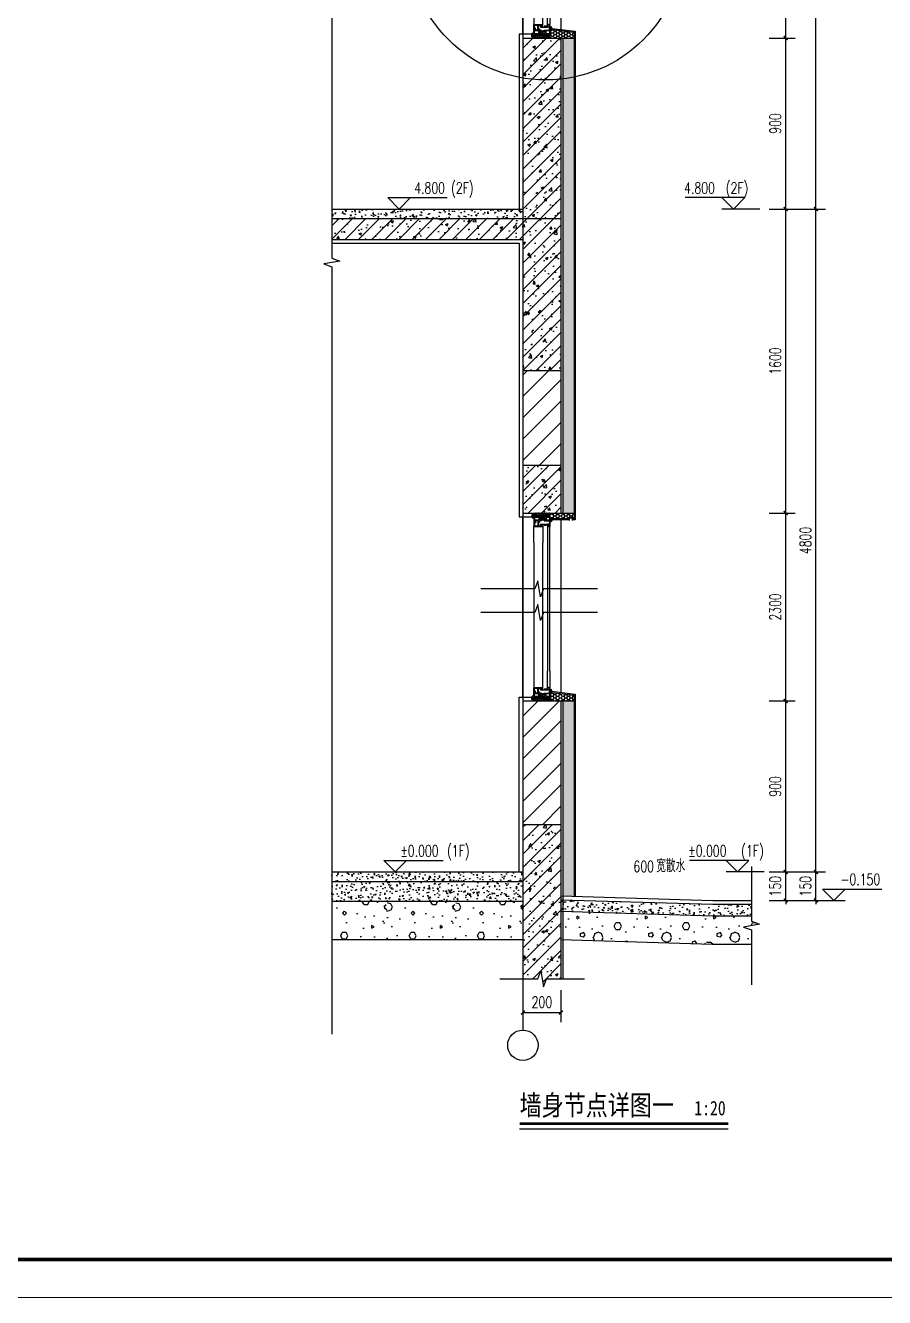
# Model space of a CAD drawing. Extents: x 409931 to 937299, y -508824 to 132289.
# Drawn here: x 624833 to 636140, y -204324 to -187584 of the extents above; entities that cross this region are included whole.
import ezdxf

# ---------------------------------------------------------------- set-up
doc = ezdxf.new("R2010")
doc.units = 0
doc.header["$LTSCALE"] = 1500
doc.header["$MEASUREMENT"] = 0
doc.layers.get('Defpoints').update_dxf_attribs({"color": 252})
for name, color, linetype in [('AXIS', 3, 'Continuous'), ('DIM_ELEV', 3, 'Continuous'), ('DIM_IDEN', 3, 'Continuous'), ('DIM_SYMB', 3, 'Continuous'), ('DOTE', 1, 'Continuous'), ('PUB_DIM', 3, 'Continuous'), ('PUB_HATCH', 8, 'Continuous'), ('PUB_TEXT', 7, 'Continuous'), ('WALL', 7, 'Continuous'), ('WINDOW', 4, 'Continuous'), ('详图', 122, 'Continuous')]:
    doc.layers.add(name, color=color, linetype=linetype)
doc.layers.add('TK', color=151, linetype='Continuous', lineweight=13)
doc.styles.add('_TCH_DIM', font='SIMPLEX', dxfattribs={"bigfont": 'GBCBIG'})
doc.styles.add('_TCH_DIM_T3', font='SIMPLEX', dxfattribs={"width": 0.705882, "bigfont": 'GBCBIG'})
doc.styles.add('仿宋体', font='', dxfattribs={"width": 0.8})
doc.styles.get('仿宋体').set_extended_font_data('SimSun')
doc.dimstyles.new('_TCH_ARCH&&20', dxfattribs={"dimtxt": 59.5, "dimasz": 20, "dimexe": 50, "dimexo": 60, "dimgap": 25.25, "dimtad": 1, "dimdec": 0, "dimzin": 0, "dimdsep": 46, "dimtxsty": '_TCH_DIM_T3', "dimblk": 'ARCHTICK', "dimcen": 0.09, "dimclrt": 7, "dimazin": 2, "dimtfac": 1, "dimtdec": 0, "dimtix": 1, "dimtmove": 2, "dimatfit": 3, "dimfxl": 0, "dimtolj": 1, "dimtzin": 0, "dimarcsym": 0})
pattern_1 = [(45, (-631779.5, 253486.5), (-35.355339, 35.355339), []), (50, (-631779.5, 253486.5), (143.452037, -12.550427), [15, -165]), (355, (-631779.5, 253486.5), (-27.750267, 150.438427), [12, -132]), (100.4514, (-631767.55, 253485.45), (115.701876, 137.887908), [12.748038, -140.228422]), (46.1842, (-631779.5, 253526.5), (213.44821, -33.103803), [22.5, -247.5]), (96.6356, (-631761.71, 253523.74), (186.93254, 194.823574), [19.12206, -210.3426]), (351.1842, (-631779.5, 253526.5), (186.93239, 194.82372), [18, -198]), (21, (-631759.5, 253516.5), (119.38141, -80.523778), [15, -165]), (326, (-631759.5, 253516.5), (48.663066, 145.03001), [12, -132]), (71.4514, (-631749.55, 253509.79), (168.044526, 64.5061), [12.748038, -140.228422]), (37.5, (-631779.5, 253486.5), (2.431971, 66.5787708), [0, -130.4, 0, -134, 0, -132.5]), (7.5, (-631779.5, 253486.5), (52.6139075, 78.8823424), [0, -76.4, 0, -127.4, 0, -50.5]), (327.5, (-631824.1, 253486.5), (106.7644872, -4.5109743), [0, -50, 0, -156, 0, -207]), (317.5, (-631844.1, 253486.5), (116.637234, 20.020996), [0, -65, 0, -103.6, 0, -147])]
pattern_2 = [(45, (-631779.5, 253486.5), (-56.126601, 56.126601), [])]
pattern_3 = [(50, (-631779.5, 253486.5), (71.7260183, -6.2752135), [7.5, -82.5]), (355, (-631779.5, 253486.5), (-13.875133, 75.219213), [6, -66]), (100.4514, (-631773.52, 253485.98), (57.850938, 68.943954), [6.374019, -70.114211]), (46.1842, (-631779.5, 253506.5), (106.724105, -16.551901), [11.25, -123.75]), (96.6356, (-631770.61, 253505.12), (93.46627, 97.411787), [9.561029, -105.1713]), (351.1842, (-631779.5, 253506.5), (93.466195, 97.41186), [9, -99]), (21, (-631769.5, 253501.5), (59.690705, -40.261889), [7.5, -82.5]), (326, (-631769.5, 253501.5), (24.331533, 72.5150045), [6, -66]), (71.4514, (-631764.526, 253498.145), (84.022263, 32.25305), [6.374019, -70.114211]), (37.5, (-631779.5, 253486.5), (1.2159855, 33.2893854), [0, -65.2, 0, -67, 0, -66.25]), (7.5, (-631779.5, 253486.5), (26.3069537, 39.4411712), [0, -38.2, 0, -63.7, 0, -25.25]), (327.5, (-631801.8, 253486.5), (53.3822436, -2.2554872), [0, -25, 0, -78, 0, -103.5]), (317.5, (-631811.8, 253486.5), (58.318617, 10.0104982), [0, -32.5, 0, -51.8, 0, -73.5])]
pattern_4 = [(0, (-631779.5, 253486.5), (14.2875, 8.24889), [9.525, -19.05]), (120, (-631779.5, 253486.5), (-14.28749829, 8.24889296), [9.525, -19.05]), (60, (-631779.5, 253486.5), (1.71e-06, 16.49778296), [-19.05, 9.525])]

# ---------------------------------------------------------------- blocks, each defined once
blk = doc.blocks.new('A1')
at = {"layer": 'TK'}
for p, q in [((-40800, 500), (-500, 500)), ((-42050, 0), (0, 0))]:
    blk.add_line(p, q, dxfattribs=at)
at = {"layer": 'TK', "const_width": 50}
blk.add_lwpolyline([(-40800, 29200), (-500, 29200), (-500, 500), (-40800, 500)], close=True, dxfattribs=at)
blk = doc.blocks.new('cc')
at = {"layer": 'WINDOW'}
h = blk.add_hatch(dxfattribs=at)
h.set_pattern_fill('LINE', color=256, scale=10, angle=360, style=0)
h.set_pattern_definition([(180, (58713.945, -38096.1562), (1e-10, 2.5), [])])
edge = h.paths.add_edge_path()
edge.add_line((0, 7.1), (-10, 7.1))
edge.add_line((-10, 7.1), (-10, 22.1))
edge.add_arc((2, 13.8), 14.6, 97.82957, 145.03562, ccw=False)
edge.add_line((0, 28.3), (0, 7.1))
h = blk.add_hatch(dxfattribs=at)
h.set_pattern_fill('HONEY', color=256, scale=3, angle=360, style=0)
h.set_pattern_definition([(180, (69414.6948, 7525.84), (-7.14375, -4.124445), [4.7625, -9.525]), (300, (69414.6948, 7525.84), (7.14374915, -4.12444648), [4.7625, -9.525]), (240, (69414.6948, 7525.84), (-8.5e-07, -8.24889148), [-9.525, 4.7625])])
h.paths.add_polyline_path([(9, 10), (0, 10), (0, 0), (85, 0), (85, 20), (65, 20), (65, 10), (56, 10), (56, 13), (62, 13), (62, 20), (3, 20), (3, 13), (9, 13)])
for p, q in [((0, 157), (0, 71)), ((48, 71), (48, 157)), ((72, 71), (72, 157)), ((85, 157), (85, 71)), ((0, 71), (43, 71)), ((0, 0), (0, 71)), ((3, 68), (21, 68)), ((3, 52), (3, 68)), ((21, 41), (21, 68)), ((24, 68), (35, 68)), ((24, 46), (24, 68)), ((35, 58), (35, 68)), ((38, 68), (43, 68)), ((38, 61), (38, 68)), ((43, 68), (43, 71)), ((43, 71), (48, 71)), ((48, 58), (48, 71)), ((72, 58), (72, 71)), ((77, 71), (72, 71)), ((77, 71), (85, 71)), ((77, 68), (77, 71)), ((77, 68), (82, 68)), ((82, 68), (77, 68)), ((82, 61), (82, 68)), ((85, 0), (85, 71)), ((-10, 7.1), (-10, 22.1)), ((-10, 7.1), (0, 7.1)), ((-10, 7.1), (0, 7.1)), ((6, 49), (0, 49)), ((0, 10), (9, 10)), ((0, 0), (85, 0)), ((9, 52), (3, 52)), ((6, 46), (3, 46)), ((3, 41), (3, 46)), ((27, 41), (3, 41)), ((3, 23), (3, 38)), ((27, 38), (3, 38)), ((27, 23), (3, 23)), ((3, 13), (3, 20)), ((62, 20), (3, 20)), ((9, 13), (3, 13)), ((6, 46), (6, 49)), ((9, 41), (9, 52)), ((9, 10), (9, 13)), ((24, 49), (30, 49)), ((24, 46), (24, 49)), ((24, 46), (27, 46)), ((24, 46), (27, 46)), ((27, 46), (27, 41)), ((27, 41), (27, 46)), ((27, 23), (27, 38)), ((30, 41), (30, 49)), ((35, 41), (30, 41)), ((35, 38), (30, 38)), ((30, 23), (30, 38)), ((35, 23), (30, 23)), ((35, 58), (43, 58)), ((38, 41), (35, 41)), ((35, 38), (35, 37)), ((35, 37), (38, 37)), ((35, 23), (35, 24)), ((35, 24), (38, 24)), ((38, 61), (43, 61)), ((38, 37), (38, 41)), ((38, 24), (38, 20)), ((43, 58), (43, 61)), ((43, 58), (48, 58)), ((44.5, 27), (44.5, 34)), ((47.5, 27), (47.5, 34)), ((48, 58), (54, 58)), ((54, 64), (66, 64)), ((54, 64), (66, 58)), ((54, 58), (66, 64)), ((54, 58), (66, 58)), ((54, 37), (54, 41)), ((54, 41), (82, 41)), ((57, 37), (54, 37)), ((57, 24), (54, 24)), ((54, 24), (54, 20)), ((56, 10), (56, 13)), ((56, 13), (62, 13)), ((65, 10), (56, 10)), ((62, 38), (57, 38)), ((57, 38), (57, 37)), ((57, 23), (57, 24)), ((62, 23), (57, 23)), ((62, 23), (62, 38)), ((62, 20), (62, 13)), ((83.5, 38), (65, 38)), ((65, 23), (65, 38)), ((83.5, 23), (65, 23)), ((65, 20), (65, 10)), ((85, 20), (65, 20)), ((66, 58), (72, 58)), ((77, 58), (72, 58)), ((82, 61), (77, 61)), ((77, 58), (77, 61)), ((82, 58), (77, 58)), ((82, 41), (82, 58)), ((83.5, 38), (83.5, 23))]:
    blk.add_line(p, q, dxfattribs=at)
for points in [[(30, 37), (30, 37), (30, 24)], [(44.5, 34), (33, 34), (33, 27), (44.5, 27)], [(57, 37), (35, 37)], [(35, 24), (57, 24)], [(47.5, 27), (59, 27), (59, 34), (47.5, 34)]]:
    blk.add_lwpolyline(points, dxfattribs=at)
blk.add_arc((2, 13.8), 14.6, 97.82957, 145.03562, dxfattribs=at)
blk = doc.blocks.new('_ArchTick')
at = {"color": 0, "linetype": 'ByBlock', "const_width": 0.4}
blk.add_lwpolyline([(-0.5, -0.5), (0.5, 0.5)], dxfattribs=at)
blk = doc.blocks.new('*D50')
at = {"layer": 'Defpoints', "color": 0}
for p in [(1771.4, 7406.9), (1919.1, 7406.9), (1771.4, 6257.4)]:
    blk.add_point(p, dxfattribs=at)
at = {"layer": 'PUB_DIM', "color": 0, "lineweight": -2}
for p, q in [((1831.4, 7406.9), (1969.1, 7406.9)), ((1919.1, 6257.4), (1919.1, 7406.9)), ((1831.4, 6257.4), (1969.1, 6257.4))]:
    blk.add_line(p, q, dxfattribs=at)
at = {"layer": 'PUB_DIM', "color": 0, "lineweight": -2, "xscale": 20, "yscale": 20, "zscale": 20}
for p, rotation in [((1919.1, 7406.9), 90), ((1919.1, 6257.4), 270)]:
    blk.add_blockref('_ArchTick', p, dxfattribs=dict(at, rotation=rotation))
at = {"layer": 'PUB_DIM', "color": 7, "insert": (1864.1, 6832.2), "char_height": 59.5, "attachment_point": 5, "rotation": 90, "style": '_TCH_DIM_T3'}
blk.add_mtext('\\A1;2000', dxfattribs=at)
blk = doc.blocks.new('*D51')
at = {"layer": 'Defpoints', "color": 0}
for p in [(1771.4, 6257.4), (1919.1, 6257.4), (1771.4, 5357.4)]:
    blk.add_point(p, dxfattribs=at)
at = {"layer": 'PUB_DIM', "color": 0, "lineweight": -2}
for p, q in [((1831.4, 6257.4), (1969.1, 6257.4)), ((1919.1, 5357.4), (1919.1, 6257.4)), ((1831.4, 5357.4), (1969.1, 5357.4))]:
    blk.add_line(p, q, dxfattribs=at)
at = {"layer": 'PUB_DIM', "color": 0, "lineweight": -2, "xscale": 20, "yscale": 20, "zscale": 20}
for p, rotation in [((1919.1, 6257.4), 90), ((1919.1, 5357.4), 270)]:
    blk.add_blockref('_ArchTick', p, dxfattribs=dict(at, rotation=rotation))
at = {"layer": 'PUB_DIM', "color": 7, "insert": (1864.1, 5807.4), "char_height": 59.5, "attachment_point": 5, "rotation": 90, "style": '_TCH_DIM_T3'}
blk.add_mtext('\\A1;900', dxfattribs=at)
blk = doc.blocks.new('*D52')
at = {"layer": 'Defpoints', "color": 0}
for p in [(1771.4, 5357.4), (1919.1, 5357.4), (1771.4, 3757.4)]:
    blk.add_point(p, dxfattribs=at)
at = {"layer": 'PUB_DIM', "color": 0, "lineweight": -2}
for p, q in [((1831.4, 5357.4), (1969.1, 5357.4)), ((1919.1, 3757.4), (1919.1, 5357.4)), ((1831.4, 3757.4), (1969.1, 3757.4))]:
    blk.add_line(p, q, dxfattribs=at)
at = {"layer": 'PUB_DIM', "color": 0, "lineweight": -2, "xscale": 20, "yscale": 20, "zscale": 20}
for p, rotation in [((1919.1, 5357.4), 90), ((1919.1, 3757.4), 270)]:
    blk.add_blockref('_ArchTick', p, dxfattribs=dict(at, rotation=rotation))
at = {"layer": 'PUB_DIM', "color": 7, "insert": (1864.1, 4557.4), "char_height": 59.5, "attachment_point": 5, "rotation": 90, "style": '_TCH_DIM_T3'}
blk.add_mtext('\\A1;1600', dxfattribs=at)
blk = doc.blocks.new('*D53')
at = {"layer": 'Defpoints', "color": 0}
for p in [(1771.4, 3757.4), (1919.1, 3757.4), (1771.4, 2768.1)]:
    blk.add_point(p, dxfattribs=at)
at = {"layer": 'PUB_DIM', "color": 0, "lineweight": -2}
for p, q in [((1831.4, 3757.4), (1969.1, 3757.4)), ((1919.1, 2768.1), (1919.1, 3757.4)), ((1831.4, 2768.1), (1969.1, 2768.1))]:
    blk.add_line(p, q, dxfattribs=at)
at = {"layer": 'PUB_DIM', "color": 0, "lineweight": -2, "xscale": 20, "yscale": 20, "zscale": 20}
for p, rotation in [((1919.1, 3757.4), 90), ((1919.1, 2768.1), 270)]:
    blk.add_blockref('_ArchTick', p, dxfattribs=dict(at, rotation=rotation))
at = {"layer": 'PUB_DIM', "color": 7, "insert": (1864.1, 3262.7), "char_height": 59.5, "attachment_point": 5, "rotation": 90, "style": '_TCH_DIM_T3'}
blk.add_mtext('\\A1;2300', dxfattribs=at)
blk = doc.blocks.new('*D54')
at = {"layer": 'Defpoints', "color": 0}
for p in [(1771.4, 2768.1), (1919.1, 2768.1), (1771.4, 1868.1)]:
    blk.add_point(p, dxfattribs=at)
at = {"layer": 'PUB_DIM', "color": 0, "lineweight": -2}
for p, q in [((1831.4, 2768.1), (1969.1, 2768.1)), ((1919.1, 1868.1), (1919.1, 2768.1)), ((1831.4, 1868.1), (1969.1, 1868.1))]:
    blk.add_line(p, q, dxfattribs=at)
at = {"layer": 'PUB_DIM', "color": 0, "lineweight": -2, "xscale": 20, "yscale": 20, "zscale": 20}
for p, rotation in [((1919.1, 2768.1), 90), ((1919.1, 1868.1), 270)]:
    blk.add_blockref('_ArchTick', p, dxfattribs=dict(at, rotation=rotation))
at = {"layer": 'PUB_DIM', "color": 7, "insert": (1864.1, 2318.1), "char_height": 59.5, "attachment_point": 5, "rotation": 90, "style": '_TCH_DIM_T3'}
blk.add_mtext('\\A1;900', dxfattribs=at)
blk = doc.blocks.new('*D55')
at = {"layer": 'Defpoints', "color": 0}
for p in [(1771.4, 1868.1), (1919.1, 1868.1), (1771.4, 1718.1)]:
    blk.add_point(p, dxfattribs=at)
at = {"layer": 'PUB_DIM', "color": 0, "lineweight": -2}
for p, q in [((1919.1, 1868.1), (1919.1, 1888.1)), ((1831.4, 1868.1), (1969.1, 1868.1)), ((1919.1, 1718.1), (1919.1, 1868.1)), ((1831.4, 1718.1), (1969.1, 1718.1)), ((1919.1, 1718.1), (1919.1, 1698.1))]:
    blk.add_line(p, q, dxfattribs=at)
at = {"layer": 'PUB_DIM', "color": 0, "lineweight": -2, "xscale": 20, "yscale": 20, "zscale": 20}
for p, rotation in [((1919.1, 1868.1), 270), ((1919.1, 1718.1), 90)]:
    blk.add_blockref('_ArchTick', p, dxfattribs=dict(at, rotation=rotation))
at = {"layer": 'PUB_DIM', "color": 7, "insert": (1864.1, 1793.1), "char_height": 59.5, "attachment_point": 5, "rotation": 90, "style": '_TCH_DIM_T3'}
blk.add_mtext('\\A1;150', dxfattribs=at)
blk = doc.blocks.new('*D56')
at = {"layer": 'Defpoints', "color": 0}
for p in [(535.7, 1306.3), (735.7, 1306.3), (735.7, 1128.1)]:
    blk.add_point(p, dxfattribs=at)
at = {"layer": 'PUB_DIM', "color": 0, "lineweight": -2}
for p, q in [((535.7, 1246.3), (535.7, 1078.1)), ((735.7, 1246.3), (735.7, 1078.1)), ((535.7, 1128.1), (735.7, 1128.1))]:
    blk.add_line(p, q, dxfattribs=at)
at = {"layer": 'PUB_DIM', "color": 0, "lineweight": -2, "xscale": 20, "yscale": 20, "zscale": 20, "rotation": 180}
blk.add_blockref('_ArchTick', (535.7, 1128.1), dxfattribs=at)
at = {"layer": 'PUB_DIM', "color": 0, "lineweight": -2, "xscale": 20, "yscale": 20, "zscale": 20}
blk.add_blockref('_ArchTick', (735.7, 1128.1), dxfattribs=at)
at = {"layer": 'PUB_DIM', "color": 7, "insert": (635.7, 1183.1), "char_height": 59.5, "attachment_point": 5, "style": '_TCH_DIM_T3'}
blk.add_mtext('\\A1;200', dxfattribs=at)
blk = doc.blocks.new('*D58')
at = {"layer": 'Defpoints', "color": 0}
for p in [(1771.4, 8506.9), (2078.5, 8506.9), (1771.4, 5357.4)]:
    blk.add_point(p, dxfattribs=at)
at = {"layer": 'PUB_DIM', "color": 0, "lineweight": -2}
for p, q in [((1831.4, 8506.9), (2128.5, 8506.9)), ((2078.5, 5357.4), (2078.5, 8506.9)), ((1831.4, 5357.4), (2128.5, 5357.4))]:
    blk.add_line(p, q, dxfattribs=at)
at = {"layer": 'PUB_DIM', "color": 0, "lineweight": -2, "xscale": 20, "yscale": 20, "zscale": 20}
for p, rotation in [((2078.5, 8506.9), 90), ((2078.5, 5357.4), 270)]:
    blk.add_blockref('_ArchTick', p, dxfattribs=dict(at, rotation=rotation))
at = {"layer": 'PUB_DIM', "color": 7, "insert": (2023.5, 6932.2), "char_height": 59.5, "attachment_point": 5, "rotation": 90, "style": '_TCH_DIM_T3'}
blk.add_mtext('\\A1;4000', dxfattribs=at)
blk = doc.blocks.new('*D59')
at = {"layer": 'Defpoints', "color": 0}
for p in [(1771.4, 5357.4), (2078.5, 5357.4), (1771.4, 1868.1)]:
    blk.add_point(p, dxfattribs=at)
at = {"layer": 'PUB_DIM', "color": 0, "lineweight": -2}
for p, q in [((1831.4, 5357.4), (2128.5, 5357.4)), ((2078.5, 1868.1), (2078.5, 5357.4)), ((1831.4, 1868.1), (2128.5, 1868.1))]:
    blk.add_line(p, q, dxfattribs=at)
at = {"layer": 'PUB_DIM', "color": 0, "lineweight": -2, "xscale": 20, "yscale": 20, "zscale": 20}
for p, rotation in [((2078.5, 5357.4), 90), ((2078.5, 1868.1), 270)]:
    blk.add_blockref('_ArchTick', p, dxfattribs=dict(at, rotation=rotation))
at = {"layer": 'PUB_DIM', "color": 7, "insert": (2023.5, 3612.7), "char_height": 59.5, "attachment_point": 5, "rotation": 90, "style": '_TCH_DIM_T3'}
blk.add_mtext('\\A1;4800', dxfattribs=at)
blk = doc.blocks.new('*D60')
at = {"layer": 'Defpoints', "color": 0}
for p in [(1771.4, 1868.1), (2078.5, 1868.1), (1771.4, 1718.1)]:
    blk.add_point(p, dxfattribs=at)
at = {"layer": 'PUB_DIM', "color": 0, "lineweight": -2}
for p, q in [((2078.5, 1868.1), (2078.5, 1888.1)), ((1831.4, 1868.1), (2128.5, 1868.1)), ((2078.5, 1718.1), (2078.5, 1868.1)), ((1831.4, 1718.1), (2128.5, 1718.1)), ((2078.5, 1718.1), (2078.5, 1698.1))]:
    blk.add_line(p, q, dxfattribs=at)
at = {"layer": 'PUB_DIM', "color": 0, "lineweight": -2, "xscale": 20, "yscale": 20, "zscale": 20}
for p, rotation in [((2078.5, 1868.1), 270), ((2078.5, 1718.1), 90)]:
    blk.add_blockref('_ArchTick', p, dxfattribs=dict(at, rotation=rotation))
at = {"layer": 'PUB_DIM', "color": 7, "insert": (2023.5, 1793.1), "char_height": 59.5, "attachment_point": 5, "rotation": 90, "style": '_TCH_DIM_T3'}
blk.add_mtext('\\A1;150', dxfattribs=at)
blk = doc.blocks.new('节点1')
at = {"layer": 'PUB_HATCH'}
h = blk.add_hatch(dxfattribs=at)
h.set_pattern_fill('钢筋混凝土,_O', color=256, scale=20)
h.set_pattern_definition(pattern_1)
h.paths.add_polyline_path([(735.7, 6257.4), (678.2, 6257.4), (593.2, 6257.4), (535.7, 6257.4), (535.7, 6046.7, 0.069257), (735.7, 6040.8)])
h.paths.add_polyline_path([(535.7, 5307.4), (-469.7, 5307.4), (-469.7, 5197.4), (535.7, 5197.4)])
h.paths.add_polyline_path([(735.7, 5307.4), (535.7, 5307.4), (535.7, 4507.4), (735.7, 4507.4)])
h.paths.add_polyline_path([(735.7, 4007.4), (535.7, 4007.4), (535.7, 3757.4), (735.7, 3757.4)])
h.paths.add_polyline_path([(735.7, 6040.8, -0.069257), (535.7, 6046.7), (535.7, 5307.4), (735.7, 5307.4)])
h = blk.add_hatch(dxfattribs=at)
h.set_pattern_fill('混凝土,_O', color=256, scale=10)
h.set_pattern_definition(pattern_3)
h.paths.add_polyline_path([(535.7, 5357.4), (-469.7, 5357.4), (-469.7, 5307.4), (535.7, 5307.4)])
h = blk.add_hatch(dxfattribs=at)
h.set_pattern_fill('ANSI31,_O', color=256, scale=50)
h.set_pattern_definition(pattern_2)
h.paths.add_polyline_path([(735.7, 4507.4), (535.7, 4507.4), (535.7, 4007.4), (735.7, 4007.4)])
h = blk.add_hatch(dxfattribs=at)
h.set_pattern_fill('ANSI31,_O', color=256, scale=50)
h.set_pattern_definition(pattern_2)
h.paths.add_polyline_path([(735.7, 2768.1), (678.2, 2768.1), (593.2, 2768.1), (535.7, 2768.1), (535.7, 2118.1), (735.7, 2118.1)])
h = blk.add_hatch(dxfattribs=at)
h.set_pattern_fill('钢筋混凝土,_O', color=256, scale=20)
h.set_pattern_definition(pattern_1)
h.paths.add_polyline_path([(735.7, 2118.1), (535.7, 2118.1), (535.7, 1342.5), (535.7, 1306.3), (614.3, 1306.3), (629.6, 1348.3), (644.4, 1264.3), (659.3, 1306.3), (735.7, 1306.3)])
h = blk.add_hatch(dxfattribs=at)
h.set_pattern_fill('混凝土,_O', color=256, scale=10)
h.set_pattern_definition(pattern_3)
h.paths.add_polyline_path([(535.7, 1868.1), (-469.7, 1868.1), (-469.7, 1818.1), (535.7, 1818.1)])
at = {"layer": 'WINDOW'}
h = blk.add_hatch(dxfattribs=at)
h.set_pattern_fill('LINE', color=256, scale=10, angle=360, style=0)
h.set_pattern_definition([(3e-09, (-58035.7795, -31805.324), (-1e-10, 2.5), [])])
edge = h.paths.add_edge_path()
edge.add_line((678.2, 6298), (688.2, 6298))
edge.add_line((688.2, 6298), (688.2, 6313))
edge.add_arc((676.2, 6304.6), 14.6, 34.96438, 82.17043)
edge.add_line((678.2, 6319.1), (678.2, 6298))
h = blk.add_hatch(dxfattribs=at)
h.set_pattern_fill('LINE', color=256, scale=10, angle=360, style=0)
h.set_pattern_definition([(360, (-58035.7795, 41835.09), (-1e-10, -2.5), [])])
edge = h.paths.add_edge_path()
edge.add_line((678.2, 3731.8), (688.2, 3731.8))
edge.add_line((688.2, 3731.8), (688.2, 3716.8))
edge.add_arc((676.2, 3725.2), 14.6, 277.82957, 325.03562, ccw=False)
edge.add_line((678.2, 3710.7), (678.2, 3731.8))
h = blk.add_hatch(dxfattribs=at)
h.set_pattern_fill('LINE', color=256, scale=10, angle=360, style=0)
h.set_pattern_definition([(3e-09, (-58035.7795, -35294.6458), (-1e-10, 2.5), [])])
edge = h.paths.add_edge_path()
edge.add_line((678.2, 2808.7), (688.2, 2808.7))
edge.add_line((688.2, 2808.7), (688.2, 2823.7))
edge.add_arc((676.2, 2815.3), 14.6, 34.96438, 82.17043)
edge.add_line((678.2, 2829.8), (678.2, 2808.7))
at = {"layer": '详图'}
h = blk.add_hatch(dxfattribs=at)
h.set_pattern_fill('HONEY,_O', color=256, scale=6)
h.set_pattern_definition([(0, (0, 0), (14.2875, 8.24889), [9.525, -19.05]), (120, (0, 0), (-14.287498, 8.248893), [9.525, -19.05]), (60, (0, 0), (2e-06, 16.497783), [-19.05, 9.525])])
h.paths.add_polyline_path([(805.7, 6287.6), (688.2, 6302.3), (688.2, 6298), (678.2, 6298), (678.2, 6257.4), (805.7, 6257.4)])
h = blk.add_hatch(dxfattribs=at)
h.set_pattern_fill('HONEY,_O', color=256, scale=6)
h.set_pattern_definition(pattern_4)
h.paths.add_polyline_path([(805.7, 6257.4), (745.7, 6257.4), (745.7, 3757.4), (805.7, 3757.4)])
h = blk.add_hatch(dxfattribs=at)
h.set_pattern_fill('HONEY,_O', color=256, scale=6)
h.set_pattern_definition(pattern_4)
h.paths.add_polyline_path([(805.7, 3757.4), (678.2, 3757.4), (678.2, 3750.2), (688.2, 3750.2), (688.2, 3735.2, -0.208938), (678.2, 3729.1), (678.2, 3727.4), (805.7, 3727.4)])
h = blk.add_hatch(dxfattribs=at)
h.set_pattern_fill('HONEY,_O', color=256, scale=6)
h.set_pattern_definition(pattern_4)
h.paths.add_polyline_path([(805.7, 2798.3), (688.2, 2812.9), (688.2, 2808.7), (678.2, 2808.7), (678.2, 2768.1), (805.7, 2768.1)])
h = blk.add_hatch(dxfattribs=at)
h.set_pattern_fill('HONEY,_O', color=256, scale=6)
h.set_pattern_definition(pattern_4)
h.paths.add_polyline_path([(805.7, 2768.1), (745.7, 2768.1), (745.7, 1741.8), (805.7, 1740)])
h = blk.add_hatch(dxfattribs=at)
h.set_pattern_fill('混凝土', color=256, scale=10, style=0)
h.set_pattern_definition([(50, (-147054.72, -1808.62), (71.726018, -6.275213), [7.5, -82.5]), (355, (-147054.72, -1808.62), (-13.875133, 75.219213), [6, -66]), (100.4514, (-147048.74, -1809.14), (57.850938, 68.943954), [6.37402, -70.11421]), (46.1842, (-147054.72, -1788.62), (106.724105, -16.5519), [11.25, -123.75]), (96.6356, (-147045.83, -1790), (93.46627, 97.41179), [9.56103, -105.1713]), (351.1842, (-147054.72, -1788.62), (93.466195, 97.41186), [9, -99]), (21, (-147044.72, -1793.62), (59.690705, -40.26189), [7.5, -82.5]), (326, (-147044.72, -1793.62), (24.331533, 72.515005), [6, -66]), (71.4514, (-147039.746, -1796.97), (84.022263, 32.25305), [6.37402, -70.11421]), (37.5, (-147054.72, -1808.617), (1.2159855, 33.2893854), [0, -65.2, 0, -67, 0, -66.25]), (7.5, (-147054.72, -1808.617), (26.306954, 39.441171), [0, -38.2, 0, -63.7, 0, -25.25]), (327.5, (-147077.02, -1808.617), (53.3822436, -2.255487), [0, -25, 0, -78, 0, -103.5]), (317.5, (-147087.02, -1808.617), (58.318617, 10.010498), [0, -32.5, 0, -51.8, 0, -73.5])])
h.paths.add_polyline_path([(535.7, 1813.1), (-469.7, 1813.1), (-469.7, 1713.1), (535.7, 1713.1)])
h = blk.add_hatch(dxfattribs=at)
h.set_pattern_fill('加气混凝土', color=256, scale=30, style=0)
h.set_pattern_definition([(0, (-146948.52, -1918.4), (180, 360), [0, -360]), (0, (-147159.12, -1967), (180, 360), [0, -360]), (0, (-147042.12, -1970.6), (180, 360), [0, -360]), (0, (-146914.32, -1864.4), (180, 360), [0, -360]), (0, (-147063.72, -1988.6), (180, 360), [0, -360]), (0, (-146878.32, -1637.6), (180, 360), [0, -360]), (0, (-146988.12, -1666.4), (180, 360), [0, -360]), (0, (-146930.52, -1711.4), (180, 360), [0, -360]), (0, (-147223.92, -1718.6), (180, 360), [0, -360]), (0, (-147047.52, -1734.8), (180, 360), [0, -360]), (0, (-147115.92, -1826.6), (180, 360), [0, -360]), (0, (-147112.32, -1961.6), (180, 360), [0, -360]), (0, (-146977.32, -1976), (180, 360), [0, -360]), (0, (-146878.32, -1817.6), (180, 360), [0, -360]), (0, (-147214.92, -1873.4), (180, 360), [0, -360]), (0, (-147184.32, -1812.2), (180, 360), [0, -360]), (0, (-147043.92, -1837.4), (180, 360), [0, -360]), (0, (-147094.32, -1889.6), (180, 360), [0, -360]), (0, (-147123.12, -1770.8), (180, 360), [0, -360]), (0, (-147078.12, -1635.8), (180, 360), [0, -360]), (0, (-147200.52, -1949), (180, 360), [0, -360]), (0, (-147002.52, -1709.6), (180, 360), [0, -360]), (0, (-147169.92, -1704.2), (180, 360), [0, -360]), (0, (-147198.72, -1657.4), (180, 360), [0, -360]), (130.601294, (-146900.435, -1750.331), (-899.99999, 1080.0000047), [15.8049, -6622.2666]), (18.43495, (-146926.15, -1743.474), (899.999997, 359.999997), [16.26314, -2260.5767]), (90, (-146926.15, -1758.9), (180, 360), [15.4286, -704.5714]), (161.56505, (-146910.72, -1764.046), (-900.000005, 359.999973), [16.26314, -2260.5767]), (53.1301, (-146910.72, -1764.046), (180, 360), [17.1429, -1782.8571]), (135, (-146897, -1947.47), (-180.00002, 359.99998), [14.5462, -1003.6876]), (45, (-146917.58, -1947.47), (180, 360), [14.5462, -1003.6876]), (135, (-146907.29, -1957.76), (-180.00002, 359.99998), [14.5462, -1003.6876]), (45, (-146907.29, -1957.76), (180, 360), [14.5462, -1003.6876]), (116.56505, (-147070.15, -1705.76), (-3e-05, 720), [19.1663, -383.3259]), (180, (-147078.72, -1688.6), (-180, 360), [20.5714, -339.42855]), (63.43495, (-147107.86, -1705.76), (2e-06, 720), [19.1663, -383.3259]), (116.56505, (-147099.3, -1722.9), (-3e-05, 720), [19.1663, -383.3259]), (0, (-147099.3, -1722.9), (180, 360), [20.5714, -339.42855]), (63.43495, (-147078.72, -1722.9), (2e-06, 720), [19.1663, -383.3259]), (107.102728, (-146934.72, -1827.474), (-539.9999794, 1800.0000029), [23.3168, -9769.7415]), (143.972626, (-146941.577, -1805.188), (-3419.9999566, 2519.999997), [23.3168, -4873.212]), (180, (-146960.43, -1791.47), (-180, 360), [22.2857, -337.7143]), (36.027373, (-147001.577, -1805.188), (3419.9999747, 2519.999973), [23.3168, -4873.212]), (71.56505, (-147008.435, -1825.76), (540.000003, 1799.999997), [21.6842, -2255.1557]), (107.102728, (-147001.577, -1848.046), (-539.9999794, 1800.0000029), [23.3168, -9769.7415]), (143.972626, (-146982.72, -1861.76), (-3419.9999566, 2519.999997), [23.3168, -4873.212]), (0, (-146982.72, -1861.76), (180, 360), [22.2857, -337.7143]), (36.027373, (-146960.435, -1861.76), (3419.9999747, 2519.999973), [23.3168, -4873.212]), (71.56505, (-146941.58, -1848.046), (540.000003, 1799.999997), [21.6842, -2255.1557]), (150.255118, (-146931.29, -1659.474), (-540.000001, 359.999996), [13.821, -2888.5918]), (90, (-146943.3, -1666.33), (180, 360), [13.7143, -706.28565]), (29.74488, (-146943.29, -1666.33), (540, 359.999998), [13.821, -2888.5918]), (116.56505, (-147015.3, -1914.9), (-3e-05, 720), [19.1663, -383.3259]), (168.690067, (-147023.863, -1897.76), (-1620.000001, 359.999991), [17.48235, -3653.8113]), (41.185925, (-147054.72, -1906.331), (4499.9999727, 3959.9999654), [18.2231, -7635.4812]), (90, (-147054.72, -1923.47), (180, 360), [17.1429, -702.8571]), (138.814074, (-147041.006, -1935.474), (-4499.99992, 3960.0000252), [18.2231, -7635.4812]), (16.699244, (-147041.006, -1935.474), (5939.9999553, 1799.9999811), [17.8977, -7499.1225]), (60.945396, (-147023.863, -1930.331), (179.9999995, 359.9999968), [17.64965, -7395.2037]), (109.983106, (-147166.149, -1764.046), (-900.0000034, 2519.9999933), [20.0652, -8407.3185]), (155.556045, (-147173.006, -1745.188), (-2340.0000089, 1079.9999776), [20.7138, -8679.0789]), (24.443955, (-147210.72, -1745.188), (2340.0000012, 1079.9999948), [20.7138, -8679.0789]), (70.016893, (-147217.577, -1764.046), (900.0000027, 2519.9999937), [20.0652, -8407.3185]), (109.983106, (-147210.72, -1782.903), (-900.0000034, 2519.9999933), [20.0652, -8407.3185]), (160.016893, (-147191.863, -1789.76), (-900.0000005, 359.9999836), [20.0652, -4193.6265]), (19.983107, (-147191.863, -1789.76), (899.999995, 359.9999994), [20.0652, -4193.6265]), (70.016893, (-147173.006, -1782.903), (900.0000027, 2519.9999937), [20.0652, -8407.3185]), (122.005383, (-147032.435, -1796.617), (-180.000024, 359.999982), [16.1725, -3380.0604]), (18.43495, (-147056.435, -1788.046), (899.999997, 359.999997), [16.26314, -2260.5767]), (90, (-147056.43, -1803.47), (180, 360), [15.4286, -704.5714]), (161.56505, (-147041.006, -1808.617), (-900.000005, 359.999973), [16.26314, -2260.5767]), (54.462322, (-147041.006, -1808.617), (1259.9999982, 1799.9999973), [14.7468, -6178.9269]), (116.56505, (-147137, -1884.05), (-3e-05, 720), [19.1663, -383.3259]), (180, (-147145.58, -1866.9), (-180, 360), [18.8571, -341.1428]), (59.036243, (-147174.72, -1884.046), (180.0000006, 359.999998), [19.9918, -4178.2932]), (120.963756, (-147164.435, -1901.19), (-180.0000246, 359.9999835), [19.9918, -4178.2932]), (0, (-147164.43, -1901.2), (180, 360), [18.8571, -341.1428]), (63.43495, (-147145.58, -1901.2), (2e-06, 720), [19.1663, -383.3259])])
h.paths.add_polyline_path([(-469.7, 1713.1), (-469.7, 1513.1), (535.7, 1513.1), (535.7, 1713.1)])
h = blk.add_hatch(dxfattribs=at)
h.set_pattern_fill('混凝土', color=256, scale=10, style=0)
h.set_pattern_definition([(50, (-147054.72, -1758.62), (71.726018, -6.275213), [7.5, -82.5]), (355, (-147054.72, -1758.62), (-13.875133, 75.219213), [6, -66]), (100.4514, (-147048.74, -1759.14), (57.850938, 68.943954), [6.37402, -70.11421]), (46.1842, (-147054.72, -1738.62), (106.724105, -16.5519), [11.25, -123.75]), (96.6356, (-147045.83, -1740), (93.46627, 97.41179), [9.56103, -105.1713]), (351.1842, (-147054.72, -1738.62), (93.466195, 97.41186), [9, -99]), (21, (-147044.72, -1743.62), (59.690705, -40.26189), [7.5, -82.5]), (326, (-147044.72, -1743.62), (24.331533, 72.515005), [6, -66]), (71.4514, (-147039.746, -1746.97), (84.022263, 32.25305), [6.37402, -70.11421]), (37.5, (-147054.72, -1758.617), (1.2159855, 33.2893854), [0, -65.2, 0, -67, 0, -66.25]), (7.5, (-147054.72, -1758.617), (26.306954, 39.441171), [0, -38.2, 0, -63.7, 0, -25.25]), (327.5, (-147077.02, -1758.617), (53.3822436, -2.255487), [0, -25, 0, -78, 0, -103.5]), (317.5, (-147087.02, -1758.617), (58.318617, 10.010498), [0, -32.5, 0, -51.8, 0, -73.5])])
h.paths.add_polyline_path([(1738.7, 1698.1), (1535.4, 1698.1), (735.7, 1722.1), (735.7, 1662), (1534.5, 1638.1), (1738.7, 1638.1)])
h = blk.add_hatch(dxfattribs=at)
h.set_pattern_fill('加气混凝土', color=256, scale=30, style=0)
h.set_pattern_definition([(0, (-146948.52, -1868.4), (180, 360), [0, -360]), (0, (-147159.12, -1917), (180, 360), [0, -360]), (0, (-147042.12, -1920.6), (180, 360), [0, -360]), (0, (-146914.32, -1814.4), (180, 360), [0, -360]), (0, (-147063.72, -1938.6), (180, 360), [0, -360]), (0, (-146878.32, -1587.6), (180, 360), [0, -360]), (0, (-146988.12, -1616.4), (180, 360), [0, -360]), (0, (-146930.52, -1661.4), (180, 360), [0, -360]), (0, (-147223.92, -1668.6), (180, 360), [0, -360]), (0, (-147047.52, -1684.8), (180, 360), [0, -360]), (0, (-147115.92, -1776.6), (180, 360), [0, -360]), (0, (-147112.32, -1911.6), (180, 360), [0, -360]), (0, (-146977.32, -1926), (180, 360), [0, -360]), (0, (-146878.32, -1767.6), (180, 360), [0, -360]), (0, (-147214.92, -1823.4), (180, 360), [0, -360]), (0, (-147184.32, -1762.2), (180, 360), [0, -360]), (0, (-147043.92, -1787.4), (180, 360), [0, -360]), (0, (-147094.32, -1839.6), (180, 360), [0, -360]), (0, (-147123.12, -1720.8), (180, 360), [0, -360]), (0, (-147078.12, -1585.8), (180, 360), [0, -360]), (0, (-147200.52, -1899), (180, 360), [0, -360]), (0, (-147002.52, -1659.6), (180, 360), [0, -360]), (0, (-147169.92, -1654.2), (180, 360), [0, -360]), (0, (-147198.72, -1607.4), (180, 360), [0, -360]), (130.601294, (-146900.435, -1700.331), (-899.99999, 1080.0000047), [15.8049, -6622.2666]), (18.43495, (-146926.15, -1693.474), (899.999997, 359.999997), [16.26314, -2260.5767]), (90, (-146926.15, -1708.9), (180, 360), [15.4286, -704.5714]), (161.56505, (-146910.72, -1714.046), (-900.000005, 359.999973), [16.26314, -2260.5767]), (53.1301, (-146910.72, -1714.046), (180, 360), [17.1429, -1782.8571]), (135, (-146897, -1897.47), (-180.00002, 359.99998), [14.5462, -1003.6876]), (45, (-146917.58, -1897.47), (180, 360), [14.5462, -1003.6876]), (135, (-146907.29, -1907.76), (-180.00002, 359.99998), [14.5462, -1003.6876]), (45, (-146907.29, -1907.76), (180, 360), [14.5462, -1003.6876]), (116.56505, (-147070.15, -1655.76), (-3e-05, 720), [19.1663, -383.3259]), (180, (-147078.72, -1638.6), (-180, 360), [20.5714, -339.42855]), (63.43495, (-147107.86, -1655.76), (2e-06, 720), [19.1663, -383.3259]), (116.56505, (-147099.3, -1672.9), (-3e-05, 720), [19.1663, -383.3259]), (0, (-147099.3, -1672.9), (180, 360), [20.5714, -339.42855]), (63.43495, (-147078.72, -1672.9), (2e-06, 720), [19.1663, -383.3259]), (107.102728, (-146934.72, -1777.474), (-539.9999794, 1800.0000029), [23.3168, -9769.7415]), (143.972626, (-146941.577, -1755.188), (-3419.9999566, 2519.999997), [23.3168, -4873.212]), (180, (-146960.43, -1741.47), (-180, 360), [22.2857, -337.7143]), (36.027373, (-147001.577, -1755.188), (3419.9999747, 2519.999973), [23.3168, -4873.212]), (71.56505, (-147008.435, -1775.76), (540.000003, 1799.999997), [21.6842, -2255.1557]), (107.102728, (-147001.577, -1798.046), (-539.9999794, 1800.0000029), [23.3168, -9769.7415]), (143.972626, (-146982.72, -1811.76), (-3419.9999566, 2519.999997), [23.3168, -4873.212]), (0, (-146982.72, -1811.76), (180, 360), [22.2857, -337.7143]), (36.027373, (-146960.435, -1811.76), (3419.9999747, 2519.999973), [23.3168, -4873.212]), (71.56505, (-146941.58, -1798.046), (540.000003, 1799.999997), [21.6842, -2255.1557]), (150.255118, (-146931.29, -1609.474), (-540.000001, 359.999996), [13.821, -2888.5918]), (90, (-146943.3, -1616.33), (180, 360), [13.7143, -706.28565]), (29.74488, (-146943.29, -1616.33), (540, 359.999998), [13.821, -2888.5918]), (116.56505, (-147015.3, -1864.9), (-3e-05, 720), [19.1663, -383.3259]), (168.690067, (-147023.863, -1847.76), (-1620.000001, 359.999991), [17.48235, -3653.8113]), (41.185925, (-147054.72, -1856.331), (4499.9999727, 3959.9999654), [18.2231, -7635.4812]), (90, (-147054.72, -1873.47), (180, 360), [17.1429, -702.8571]), (138.814074, (-147041.006, -1885.474), (-4499.99992, 3960.0000252), [18.2231, -7635.4812]), (16.699244, (-147041.006, -1885.474), (5939.9999553, 1799.9999811), [17.8977, -7499.1225]), (60.945396, (-147023.863, -1880.331), (179.9999995, 359.9999968), [17.64965, -7395.2037]), (109.983106, (-147166.149, -1714.046), (-900.0000034, 2519.9999933), [20.0652, -8407.3185]), (155.556045, (-147173.006, -1695.188), (-2340.0000089, 1079.9999776), [20.7138, -8679.0789]), (24.443955, (-147210.72, -1695.188), (2340.0000012, 1079.9999948), [20.7138, -8679.0789]), (70.016893, (-147217.577, -1714.046), (900.0000027, 2519.9999937), [20.0652, -8407.3185]), (109.983106, (-147210.72, -1732.903), (-900.0000034, 2519.9999933), [20.0652, -8407.3185]), (160.016893, (-147191.863, -1739.76), (-900.0000005, 359.9999836), [20.0652, -4193.6265]), (19.983107, (-147191.863, -1739.76), (899.999995, 359.9999994), [20.0652, -4193.6265]), (70.016893, (-147173.006, -1732.903), (900.0000027, 2519.9999937), [20.0652, -8407.3185]), (122.005383, (-147032.435, -1746.617), (-180.000024, 359.999982), [16.1725, -3380.0604]), (18.43495, (-147056.435, -1738.046), (899.999997, 359.999997), [16.26314, -2260.5767]), (90, (-147056.43, -1753.47), (180, 360), [15.4286, -704.5714]), (161.56505, (-147041.006, -1758.617), (-900.000005, 359.999973), [16.26314, -2260.5767]), (54.462322, (-147041.006, -1758.617), (1259.9999982, 1799.9999973), [14.74684, -6178.9269]), (116.56505, (-147137, -1834.05), (-3e-05, 720), [19.1663, -383.3259]), (180, (-147145.58, -1816.9), (-180, 360), [18.8571, -341.1428]), (59.036243, (-147174.72, -1834.046), (180.0000006, 359.999998), [19.9918, -4178.2932]), (120.963756, (-147164.435, -1851.19), (-180.0000246, 359.9999835), [19.9918, -4178.2932]), (0, (-147164.43, -1851.2), (180, 360), [18.8571, -341.1428]), (63.43495, (-147145.58, -1851.2), (2e-06, 720), [19.1663, -383.3259])])
h.paths.add_polyline_path([(1780.7, 1593.1), (1738.7, 1608.3), (1738.7, 1638.1), (1534.5, 1638.1), (735.7, 1662), (735.7, 1512), (1532.4, 1488.1), (1738.7, 1488.1), (1738.7, 1563.3), (1696.7, 1578.2)])
at = {"layer": 'AXIS'}
blk.add_line((535.7, 1342.5), (535.7, 1036), dxfattribs=at)
blk.add_circle((535.7, 956), 80, dxfattribs=at)
at = {"layer": 'DIM_ELEV'}
for p, q in [((-255.2, 5357.4), (-55.2, 5357.4)), ((-115.2, 5357.4), (-175.2, 5417.4)), ((-175.2, 5417.4), (137.8, 5417.4)), ((-115.2, 5357.4), (-55.2, 5417.4)), ((1703.7, 5417.4), (1390.7, 5417.4)), ((1643.7, 5357.4), (1583.7, 5417.4)), ((1783.7, 5357.4), (1583.7, 5357.4)), ((1643.7, 5357.4), (1703.7, 5417.4)), ((-136.5, 1868.1), (-196.5, 1928.1)), ((-196.5, 1928.1), (116.5, 1928.1)), ((-136.5, 1868.1), (-76.5, 1928.1)), ((1725, 1928.1), (1412, 1928.1)), ((1665, 1868.1), (1605, 1928.1)), ((1665, 1868.1), (1725, 1928.1)), ((-276.5, 1868.1), (-76.5, 1868.1)), ((1805, 1868.1), (1605, 1868.1)), ((2173, 1718.1), (2113, 1778.1)), ((2113, 1778.1), (2426, 1778.1)), ((2173, 1718.1), (2233, 1778.1)), ((2033, 1718.1), (2233, 1718.1))]:
    blk.add_line(p, q, dxfattribs=at)
at = {"layer": 'DIM_IDEN'}
blk.add_circle((656.9, 6762.3), 725.7, dxfattribs=at)
at = {"layer": 'DIM_SYMB'}
for points in [[(-469.7, 9138.3), (-469.7, 5098.7), (-427.7, 5083.4), (-511.7, 5068.6), (-469.7, 5053.7), (-469.7, 1014)], [(928.8, 3358.8), (644.3, 3358.8), (629, 3316.8), (614.2, 3400.8), (599.3, 3358.8), (314.8, 3358.8)], [(928.8, 3233.8), (644.3, 3233.8), (629, 3191.8), (614.2, 3275.8), (599.3, 3233.8), (314.8, 3233.8)], [(1738.7, 1897.3), (1738.7, 1608.3), (1780.7, 1593.1), (1696.7, 1578.2), (1738.7, 1563.3), (1738.7, 1274.4)], [(413.8, 1306.3), (614.3, 1306.3), (629.6, 1348.3), (644.4, 1264.3), (659.3, 1306.3), (859.7, 1306.3)], [(518.6, 516), (1616.8, 516)]]:
    blk.add_lwpolyline(points, dxfattribs=at)
blk.add_lwpolyline([(1089.2, 1897.8, 0, 0, 0), (959.6, 1897.8, 0, 0, 0), (894.9, 1639.5, 10.7, 0, 0), (885.2, 1600.7, 0, 0, 0)], format="xyseb", dxfattribs=at)
at = {"layer": 'DIM_SYMB', "const_width": 14}
blk.add_lwpolyline([(518.6, 544), (1616.8, 544)], dxfattribs=at)
at = {"layer": 'DOTE'}
blk.add_line((535.7, 10840), (535.7, 1342.5), dxfattribs=at)
at = {"layer": 'WALL'}
for p, q in [((535.7, 6257.4), (535.7, 5307.4)), ((535.7, 6257.4), (735.7, 6257.4)), ((735.7, 6257.4), (735.7, 3757.4)), ((-469.7, 5307.4), (735.7, 5307.4)), ((-469.7, 5197.4), (535.7, 5197.4)), ((535.7, 5197.4), (535.7, 3757.4)), ((535.7, 4507.4), (735.7, 4507.4)), ((735.7, 4007.4), (535.7, 4007.4)), ((535.7, 3757.4), (735.7, 3757.4)), ((535.7, 2768.1), (535.7, 1306.3)), ((535.7, 2768.1), (735.7, 2768.1)), ((735.7, 2768.1), (735.7, 1306.3)), ((535.7, 2118.1), (735.7, 2118.1)), ((-469.7, 1818.1), (535.7, 1818.1))]:
    blk.add_line(p, q, dxfattribs=at)
at = {"layer": 'WINDOW'}
for p, q in [((688.2, 6298), (678.2, 6298)), ((688.2, 6298), (688.2, 6313)), ((593.2, 3600.4), (593.2, 3686.4)), ((641.2, 3686.4), (641.2, 3600.4)), ((665.2, 3686.4), (665.2, 3600.4)), ((688.2, 3731.8), (678.2, 3731.8)), ((678.2, 3600.4), (678.2, 3686.4)), ((688.2, 3731.8), (688.2, 3716.8)), ((593.2, 3600.4), (593.2, 2925.1)), ((641.2, 2925.1), (641.2, 3600.4)), ((665.2, 3600.4), (665.2, 2925.1)), ((678.2, 2925.1), (678.2, 3600.4)), ((688.2, 2808.7), (688.2, 2823.7)), ((688.2, 2808.7), (678.2, 2808.7))]:
    blk.add_line(p, q, dxfattribs=at)
for centre, start, end in [((676.2, 6304.6), 34.96438, 82.17043), ((676.2, 3725.2), 277.82957, 325.03562), ((676.2, 2815.3), 34.96438, 82.17043)]:
    blk.add_arc(centre, 14.6, start, end, dxfattribs=at)
at = {"layer": '详图'}
for p, q in [((535.7, 6277.4), (535.7, 7386.9)), ((735.7, 7370.9), (735.7, 6302.4)), ((678.2, 6257.4), (805.7, 6257.4)), ((-469.7, 5357.4), (535.7, 5357.4)), ((678.2, 3757.4), (805.7, 3757.4)), ((535.7, 2788.1), (535.7, 3737.4)), ((735.7, 3721.4), (735.7, 2813.1)), ((678.2, 2768.1), (805.7, 2768.1)), ((-469.7, 1868.1), (535.7, 1868.1)), ((735.7, 1742.1), (1535.7, 1718.1)), ((535.7, 1713.1), (-469.7, 1713.1)), ((735.7, 1722.1), (1535.4, 1698.1)), ((1535.4, 1698.1), (1738.7, 1698.1)), ((1535.7, 1718.1), (1738.7, 1718.1)), ((735.7, 1662), (1534.5, 1638.1)), ((1534.5, 1638.1), (1738.7, 1638.1))]:
    blk.add_line(p, q, dxfattribs=at)
for points in [[(688.2, 6308.3), (811.7, 6292.9), (811.7, 3721.4), (796.7, 3721.4)], [(688.2, 6302.3), (805.7, 6287.6), (805.7, 3727.4), (796.7, 3727.4)], [(583.2, 6277.4), (515.7, 6277.4), (515.7, 5357.4)], [(745.7, 6257.4), (745.7, 3757.4)], [(-469.7, 5177.4), (515.7, 5177.4), (515.7, 3737.4), (583.2, 3737.4)], [(779.7, 3727.4), (688.2, 3727.4)], [(779.7, 3721.4), (688.2, 3721.4)], [(779.7, 3721.4), (779.7, 3733.4), (796.7, 3733.4), (796.7, 3721.4)], [(780.7, 3718.4), (780.7, 3732.4), (795.7, 3732.4), (795.7, 3718.4)], [(688.2, 2819), (811.7, 2803.6), (811.7, 1740)], [(688.2, 2812.9), (805.7, 2798.3), (805.7, 1740)], [(515.7, 1868.1), (515.7, 2788.1), (583.2, 2788.1)], [(745.7, 2768.1), (745.7, 1306.3)], [(-469.7, 1513.1), (535.7, 1513.1)], [(735.7, 1512), (1532.4, 1488.1)], [(1532.4, 1488.1), (1738.7, 1488.1)]]:
    blk.add_lwpolyline(points, dxfattribs=at)
for p in [(593.2, 6257.4), (593.2, 2768.1)]:
    blk.add_blockref('cc', p, dxfattribs=at)
at = {"layer": '详图', "xscale": -1, "rotation": 180}
blk.add_blockref('cc', (593.2, 3757.4), dxfattribs=at)
at = {"layer": 'PUB_TEXT'}
for s, height, style, width, p in [('4.800', 59.5, '_TCH_DIM', 0.705882, (-36.2, 5438.4)), ('(2F)', 59.5, '_TCH_DIM', 0.705882, (157.8, 5438.4)), ('4.800', 59.5, '_TCH_DIM', 0.705882, (1384.7, 5438.4)), ('(2F)', 59.5, '_TCH_DIM', 0.705882, (1603.9, 5438.4)), ('(1F)', 59.5, '_TCH_DIM', 0.705882, (136.5, 1949.1)), ('(1F)', 59.5, '_TCH_DIM', 0.705882, (1685, 1949.1)), ('%%P0.000', 59.5, '_TCH_DIM', 0.705882, (-109.5, 1949.1)), ('%%P0.000', 59.5, '_TCH_DIM', 0.705882, (1406, 1949.1)), ('600', 59.5, '_TCH_DIM', 0.705882, (1118, 1867.3)), ('-0.150', 59.5, '_TCH_DIM', 0.705882, (2208, 1799.1)), ('墙身节点详图一', 106.33, '仿宋体', 0.8, (518.6, 587.3, 0)), ('1:20', 75.95, '仿宋体', 0.8, (1438.1, 587.3, 0))]:
    blk.add_text(s, height=height, dxfattribs=dict(at, style=style, width=width)).set_placement(p)
at = {"layer": 'PUB_TEXT', "style": '_TCH_DIM'}
blk.add_text('宽散水', height=67.52, dxfattribs=at).set_placement((1238, 1867.3))
at = {"layer": 'PUB_DIM'}
for p1, p2, distance, text, picture, middle in [((1771.4, 5357.4), (1771.4, 8506.9), -307.1, '4000', '*D58', (2023.5, 6932.2)), ((1771.4, 6257.4), (1771.4, 7406.9), -147.7, '2000', '*D50', (1864.1, 6832.2)), ((1771.4, 1868.1), (1771.4, 5357.4), -307.1, '4800', '*D59', (2023.5, 3612.7)), ((1771.4, 2768.1), (1771.4, 3757.4), -147.7, '2300', '*D53', (1864.1, 3262.7))]:
    dim = blk.add_aligned_dim(p1=p1, p2=p2, distance=distance, text=text, dimstyle='_TCH_ARCH&&20', dxfattribs=at)
    dim.commit()
    dim.dimension.update_dxf_attribs({"geometry": picture, "text_midpoint": middle})
for p1, p2, distance, picture, middle in [((1771.4, 5357.4), (1771.4, 6257.4), -147.7, '*D51', (1864.1, 5807.4)), ((1771.4, 3757.4), (1771.4, 5357.4), -147.7, '*D52', (1864.1, 4557.4)), ((1771.4, 1868.1), (1771.4, 2768.1), -147.7, '*D54', (1864.1, 2318.1)), ((1771.4, 1718.1), (1771.4, 1868.1), -147.7, '*D55', (1864.1, 1793.1)), ((1771.4, 1718.1), (1771.4, 1868.1), -307.1, '*D60', (2023.5, 1793.1)), ((535.7, 1306.3), (735.7, 1306.3), -178.2, '*D56', (635.7, 1183.1))]:
    dim = blk.add_aligned_dim(p1=p1, p2=p2, distance=distance, dimstyle='_TCH_ARCH&&20', dxfattribs=at)
    dim.commit()
    dim.dimension.update_dxf_attribs({"geometry": picture, "text_midpoint": middle})

msp = doc.modelspace()

# ---------------------------------------------------------------- block references
at = {"layer": 'PUB_HATCH', "xscale": 2.5, "yscale": 2.5, "zscale": 2.5}
msp.add_blockref('节点1', (630040.5, -203393.7), dxfattribs=at)
at = {"layer": 'TK'}
msp.add_blockref('A1', (654454.8, -204323.5), dxfattribs=at)

doc.saveas('drawing.dxf')
